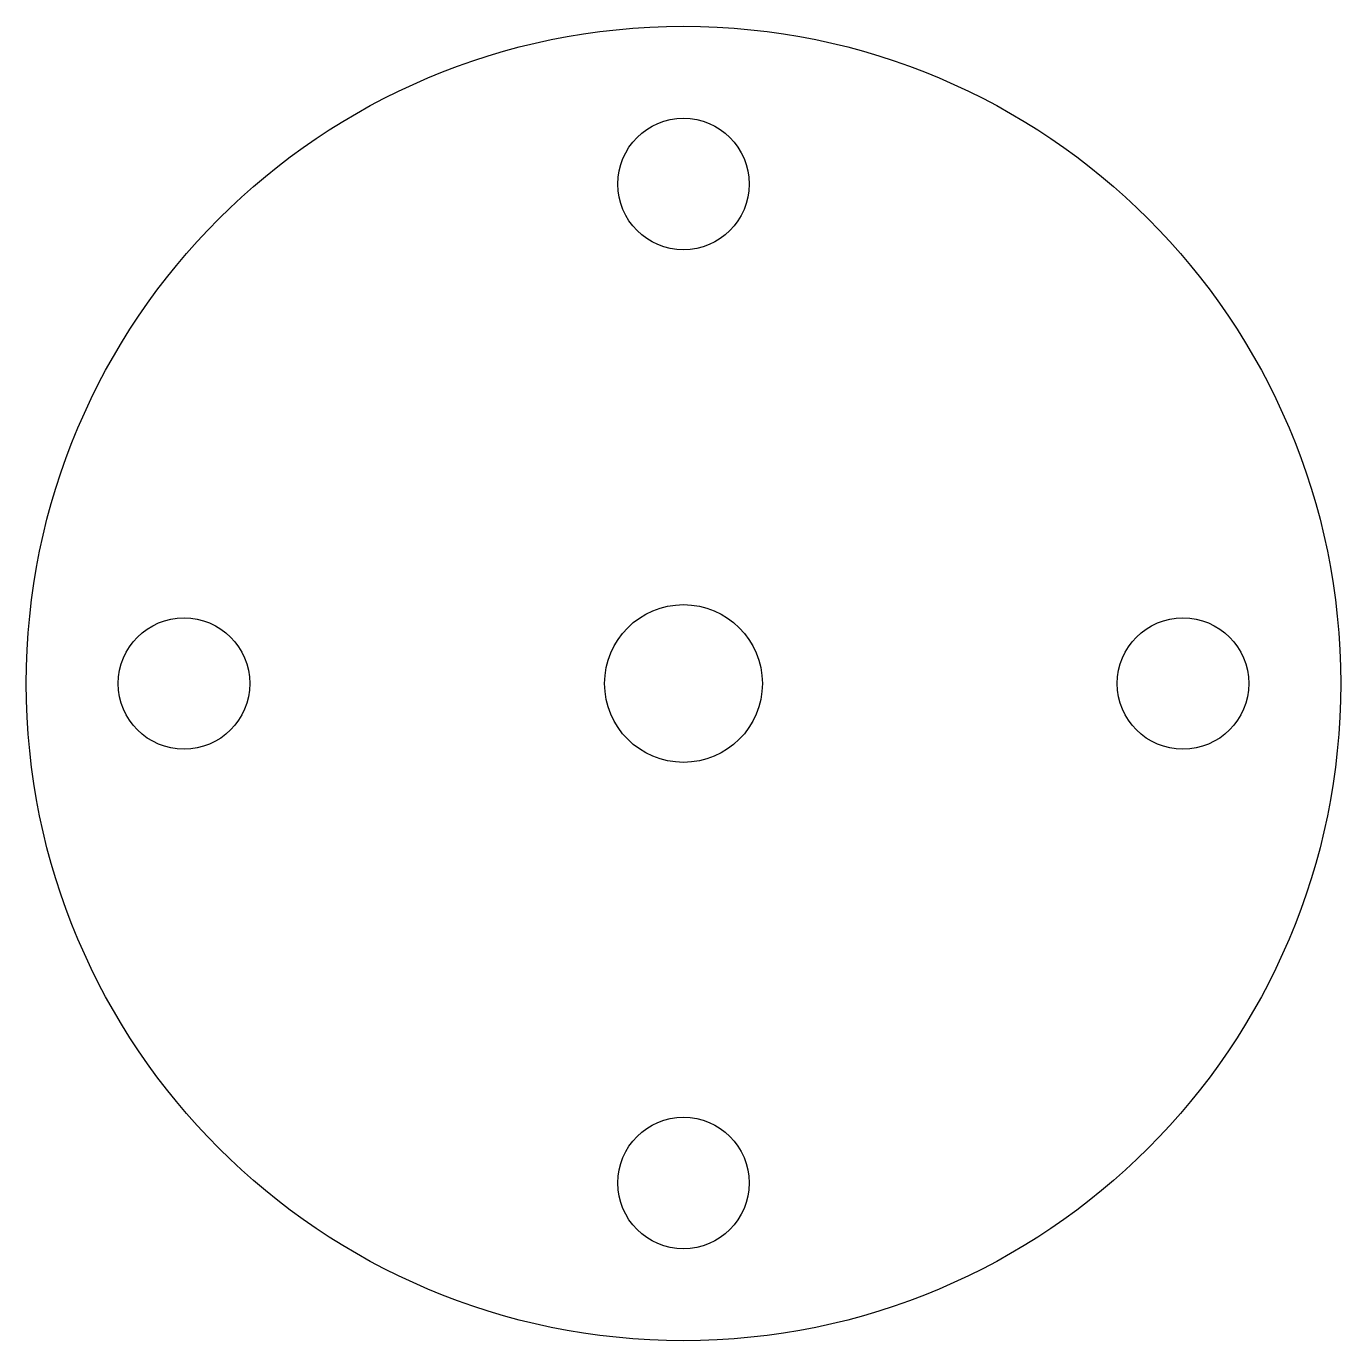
# Model space of a CAD drawing. Header units: millimetres. Extents: x 2611.8 to 2661.8, y 2057.2 to 2107.2.
import ezdxf

# ---------------------------------------------------------------- set-up
doc = ezdxf.new("R2010")
doc.units = ezdxf.units.MM

msp = doc.modelspace()

# ---------------------------------------------------------------- linework, layer by layer
for centre, radius in [((2636.762, 2082.189), 25), ((2636.762, 2101.189), 2.5), ((2636.762, 2082.189), 3), ((2617.762, 2082.189), 2.5), ((2655.762, 2082.189), 2.5), ((2636.762, 2063.189), 2.5)]:
    msp.add_circle(centre, radius)

doc.saveas('drawing.dxf')
